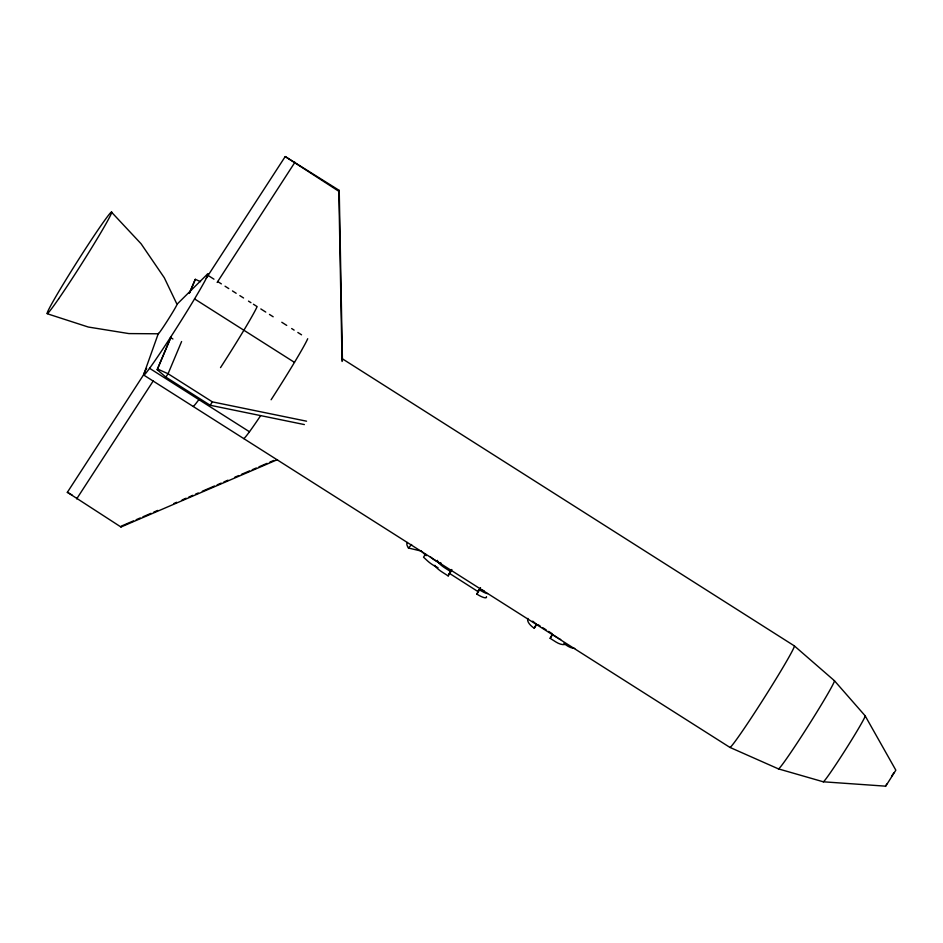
<?xml version="1.0" encoding="UTF-8"?>
<svg xmlns="http://www.w3.org/2000/svg" width="943" height="943" viewBox="0 0 943 943"><rect width="100%" height="100%" fill="white"/><g stroke="black" fill="none" stroke-linecap="round" stroke-linejoin="round"><path stroke-width="1.41" d="M143.784 375.09L729.929 747.41L778.446 768.887L823.286 781.794L885.607 786.167M341.625 358.328L794.289 645.849L834.366 680.657L865.12 715.772L895.85 770.195L885.548 786.438M451.497 570.043L449.387 573.332L478.054 591.638L479.692 588.915M144.126 373.369L158.412 333.28A17.469 0.707 -57.6 0 0 167.265 320.962A17.469 0.707 -57.6 0 0 177.001 304.294L164.282 277.725L141.073 243.754L111.51 212.151M277.49 459.606L120.963 527.007L67.354 492.27L72.21 495.122M77.067 497.975L76.678 498.882L153.296 380.831M304.365 424.574L210.159 405.254L165.874 377.117L157.198 369.68L170.742 337.476M189.248 293.379L195.307 279.317L200.529 281.662M157.198 369.68L171.154 336.84M189.661 292.731L195.307 279.317M181.598 341.531L168.066 373.746L165.874 377.117M120.963 527.007L121.352 526.1L133.493 520.878M342.439 360.568L339.221 190.392L285.222 156.562L338.843 191.299L342.061 361.475M294.935 162.267L217.149 282.44M338.843 191.299L339.221 190.392M434.806 565.317A10.22 2.381 33 0 0 442.432 572.248L448.184 575.902L449.116 573.674M448.184 575.902L451.827 569.501M486.411 596.636A10.22 2.381 33 0 1 476.91 594.149L478.313 590.801M476.91 594.149L480.553 587.748M527.903 618.419A10.22 4.868 33.7 0 0 534.221 628.203L536.202 624.502M565.93 644.057A10.22 4.868 33.7 0 1 555.899 641.971L550.146 638.317L552.126 634.627M886.007 785.354L886.726 784.069M480.235 588.291L478.125 591.579M67.283 492.435L144.762 372.992M206.222 278.291L285.222 156.562M210.159 405.254L212.352 401.871L306.558 421.191M425.552 554.06L423.525 557.183L427.58 560.955A10.22 2.381 33 0 0 438.035 567.698M891.583 776.219L894.011 772.576M534.221 628.203L536.708 624.466L532.712 621.154M550.146 638.317L552.645 634.58L557.242 637.503M421.12 551.054L408.449 548.013L411.631 544.5M177.484 303.776L206.293 275.262A60.14 2.452 -57.6 0 1 174.644 330.934A60.14 2.452 -57.6 0 1 146.637 368.3M136.193 519.711L140.236 517.966M142.935 516.811L151.033 513.322M153.733 512.155L157.776 510.411M173.972 503.444L176.671 502.277M182.07 499.955L186.113 498.21M188.812 497.055L192.855 495.311M195.555 494.144L198.254 492.989M202.309 491.244L214.45 486.01M217.149 484.855L221.192 483.111M223.892 481.944L227.947 480.199M234.689 477.299L238.732 475.555M241.432 474.388L249.53 470.899M252.229 469.744L256.272 467.999M258.971 466.832L267.069 463.355M269.769 462.188L273.812 460.443M158.306 333.787L128.885 333.586L88.288 327.032L47.15 313.713M157.622 369.043L168.066 373.746L212.352 401.871M483.181 590.412C480.565 589.505 485.834 592.805 483.688 590.731M440.994 563.042L440.169 562.547M479.61 589.988L484.054 592.416A10.22 2.381 33 0 0 487.543 593.607M207.802 275.262L213.967 279.175M217.656 281.521L221.357 283.878M225.059 286.224L228.76 288.582M232.461 290.927L236.163 293.273M239.852 295.63L243.553 297.976M248.492 301.112L250.956 302.679M253.419 304.247L257.121 306.593A60.14 2.452 -57.6 0 1 220.521 367.617M260.822 308.939L265.761 312.074M269.462 314.432L273.164 316.777M281.804 322.27L286.731 325.406M291.67 328.541L294.133 330.109M297.835 332.455L301.536 334.812M194.564 298.907L294.487 362.383M170.435 337.441L172.911 339.009M149.548 368.289L249.459 431.753M537.793 624.549L540.186 626.069M542.579 627.59L546.162 629.877M548.567 631.397L552.15 633.672M450.884 571.741L445.143 568.087A10.22 2.381 33 0 1 437.458 560.378M420.884 550.712L426.212 555.675M574.759 648.419A10.22 4.868 33.7 0 1 563.89 643.209M560.696 639.507A10.22 4.868 33.7 0 1 558.386 638.234M440.735 563.525A10.22 2.381 33 0 1 430.279 556.783M408.449 548.013A10.22 3.784 42.3 0 1 407.411 542.484M834.366 680.657A52.242 2.122 -57.6 0 1 808.929 724.766A52.242 2.122 -57.6 0 1 778.446 768.887M865.12 715.772A39.087 1.591 -57.6 0 1 846.095 748.777A39.087 1.591 -57.6 0 1 823.286 781.794M794.289 645.849A60.14 2.452 -57.6 0 1 765.009 696.618A60.14 2.452 -57.6 0 1 729.929 747.41M307.713 338.726A60.14 2.452 -57.6 0 1 271.113 399.749M260.633 415.663A60.14 2.452 -57.6 0 1 243.695 438.566M198.867 399.62A60.14 2.452 -57.6 0 1 193.103 406.421M58.631 298.837A60.14 2.452 -57.6 0 0 111.168 213.884A60.14 2.452 -57.6 0 0 68.191 276.087A60.14 2.452 -57.6 0 0 58.631 298.837"/></g></svg>
